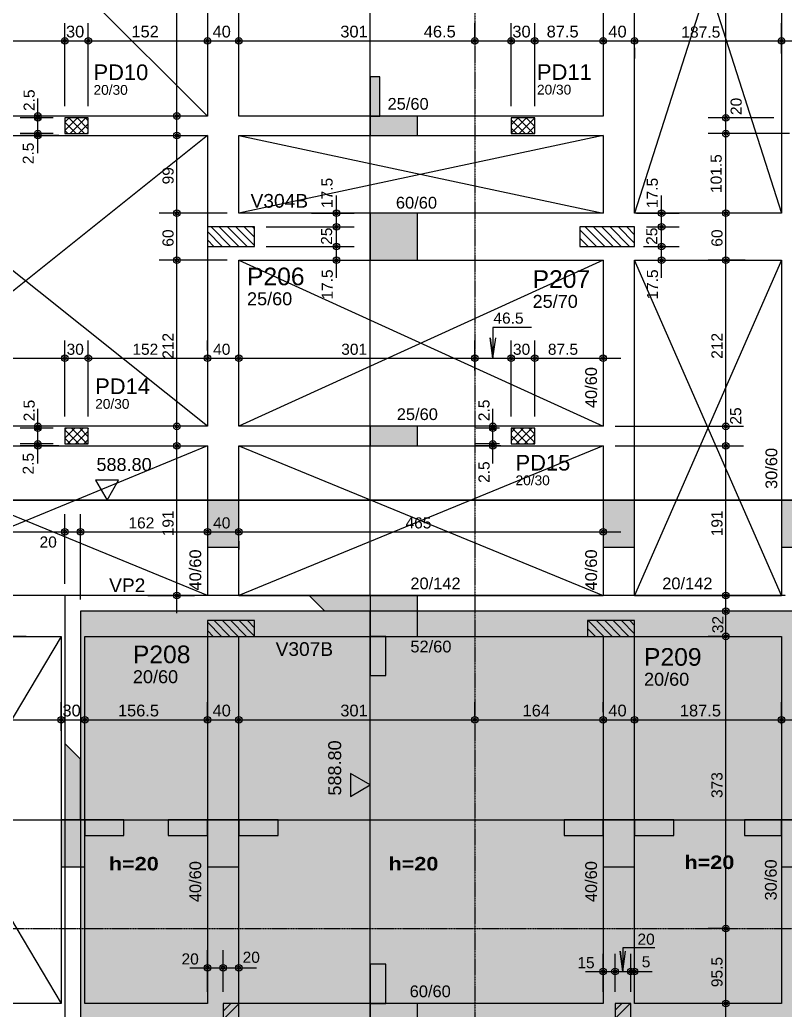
# Model space of a CAD drawing. Extents: x 0 to 13080, y 0 to 6750.
# Drawn here: x 1565 to 2542, y 4457 to 5720 of the extents above; entities that cross this region are included whole.
import ezdxf

# ---------------------------------------------------------------- set-up
doc = ezdxf.new("R2010")
doc.units = 0
doc.header["$MEASUREMENT"] = 0
for name, pattern in [('ESTILO_TQS_0002', [0.4, 0.1, -0.3]), ('ESTILO_TQS_0006', [0.3, 0.2, -0.1]), ('ESTILO_TQS_0007', [2.1, 1.5, -0.2, 0.2, -0.2])]:
    doc.linetypes.add(name, pattern=pattern)
for name, color, linetype in [('MTH-202', 1, 'CONTINUOUS'), ('MTH-224', 4, 'CONTINUOUS'), ('MTH-230', 1, 'CONTINUOUS'), ('MTH-COTAS7', 31, 'CONTINUOUS'), ('MTH-DIM-PILAR', 3, 'CONTINUOUS'), ('MTH-DIM-VIGA', 3, 'CONTINUOUS'), ('MTH-EIXO-214', 4, 'CONTINUOUS'), ('MTH-FACE-VIGA', 7, 'CONTINUOUS'), ('MTH-HACHURA-PILAR', 1, 'CONTINUOUS'), ('MTH-LINHA-SEÇÃO', 16, 'CONTINUOUS'), ('MTH-PILAR-MORRE', 5, 'CONTINUOUS'), ('MTH-PILAR-NASCE', 5, 'CONTINUOUS'), ('MTH-SIMB_COTA', 3, 'CONTINUOUS'), ('MTH-SOMB118', 163, 'CONTINUOUS'), ('MTH-SOMBRA21', 150, 'CONTINUOUS'), ('MTH-TIT1-VIGA', 5, 'CONTINUOUS'), ('MTH-TIT2-PILAR', 5, 'CONTINUOUS'), ('MTH-TXT', 4, 'CONTINUOUS'), ('MTH-TXT-NEGRITO', 5, 'CONTINUOUS'), ('MTH-VIGA-INVERTIDA', 7, 'ESTILO_TQS_0002')]:
    doc.layers.add(name, color=color, linetype=linetype)
doc.styles.add('TQS_ARIAL', font='arial.ttf')
doc.styles.add('TQS_ARIAL_BLACK', font='ariblk.ttf')

msp = doc.modelspace()

# ---------------------------------------------------------------- linework, layer by layer
at = {"layer": 'MTH-224', "linetype": 'Continuous'}
for points in [[(1661.972968, 5133.029914), (1676.695471, 5107.529914), (1691.417883, 5133.029914), (1661.972968, 5133.029914)], [(1987.05811, 4729.324801), (2012.55811, 4744.047305), (1987.05811, 4758.769717), (1987.05811, 4729.324801)]]:
    msp.add_lwpolyline(points, dxfattribs=at)
at = {"layer": 'MTH-230', "linetype": 'Continuous'}
for p, q in [((1804.777913, 5597.714724), (1340.755972, 6060.892452)), ((2537.277913, 6060.892452), (2349.778343, 5473.714724)), ((2349.778343, 6060.892452), (2537.277913, 5473.714724)), ((1804.777913, 5572.714724), (1340.755972, 5201.714724)), ((1804.777913, 5201.714724), (1340.755972, 5572.714724)), ((2309.778343, 5572.714724), (1844.777913, 5473.714724)), ((1844.777913, 5572.714724), (2309.778343, 5473.714724)), ((2309.778343, 5413.714724), (1844.777913, 5201.714724)), ((1844.777913, 5413.714724), (2309.778343, 5201.714724)), ((2537.277913, 5413.714724), (2349.778343, 4985.714724)), ((2537.277913, 4985.714724), (2349.778343, 5413.714724)), ((1804.777913, 5176.714724), (1340.755972, 4985.714724)), ((1804.777913, 4985.714724), (1340.755972, 5176.714724)), ((2309.778343, 5176.714724), (1844.777913, 4985.714724)), ((1844.777913, 5176.714724), (2309.778343, 4985.714724)), ((1618.278369, 4933.714724), (1338.777747, 4465.214724)), ((1338.777747, 4931.11929), (1618.278369, 4465.214724))]:
    msp.add_line(p, q, dxfattribs=at)
at = {"layer": 'MTH-COTAS7', "linetype": 'Continuous'}
for p, q in [((1765.785715, 5575.214724), (1765.785715, 6083.392452)), ((2466.151548, 5572.714724), (2466.151548, 6083.392452)), ((1622.777112, 5610.214724), (1622.777112, 5715.977135)), ((1622.777112, 5610.214724), (1622.777112, 5715.977135)), ((1652.777112, 5610.214724), (1652.777112, 5715.977135)), ((1652.777112, 5610.214724), (1652.777112, 5715.977135)), ((1844.777913, 5692.791292), (1844.777913, 5715.977135)), ((1844.777913, 5692.791292), (1844.777913, 5715.977135)), ((2145.777243, 5697.913531), (2145.777243, 5715.977135)), ((2145.777243, 5697.913531), (2145.777243, 5715.977135)), ((2192.277112, 5610.214724), (2192.277112, 5715.977135)), ((2192.277112, 5610.214724), (2192.277112, 5715.977135)), ((2222.277112, 5610.214724), (2222.277112, 5715.977135)), ((2222.277112, 5610.214724), (2222.277112, 5715.977135)), ((2349.778343, 5692.813979), (2349.778343, 5715.977135)), ((2537.277913, 5677.443267), (2537.277913, 5715.977135)), ((1318.255972, 5693.477135), (1645.277112, 5693.477135)), ((1600.277112, 5693.477135), (1675.277112, 5693.477135)), ((1630.277112, 5693.477135), (1827.277913, 5693.477135)), ((1782.277913, 5693.477135), (1867.277913, 5693.477135)), ((1822.277913, 5693.477135), (2168.277243, 5693.477135)), ((2123.277243, 5693.477135), (2214.777112, 5693.477135)), ((2169.777112, 5693.477135), (2244.777112, 5693.477135)), ((2199.777112, 5693.477135), (2332.278343, 5693.477135)), ((2287.278343, 5693.477135), (2372.278343, 5693.477135)), ((2327.278343, 5693.477135), (2559.777913, 5693.477135)), ((1804.777913, 5684.967829), (1804.777913, 5670.977135)), ((1804.777913, 5684.967829), (1804.777913, 5670.977135)), ((2309.778343, 5686.06564), (2309.778343, 5670.977135)), ((2309.778343, 5686.06564), (2309.778343, 5670.977135)), ((2349.778343, 5684.650822), (2349.778343, 5670.977135)), ((1588.302256, 5572.714724), (1588.302256, 5620.214724)), ((2466.151548, 5552.714724), (2466.151548, 5617.714724)), ((1596.633764, 5597.714724), (1565.802256, 5597.714724)), ((1607.777112, 5595.214724), (1565.802256, 5595.214724)), ((1588.302256, 5550.214724), (1588.302256, 5597.714724)), ((1768.112257, 5597.714724), (1743.285715, 5597.714724)), ((1765.785715, 5451.214724), (1765.785715, 5595.214724)), ((2527.278343, 5595.214724), (2443.651548, 5595.214724)), ((2527.278343, 5595.214724), (2443.651548, 5595.214724)), ((2466.151548, 5451.214724), (2466.151548, 5597.714724)), ((1607.777112, 5575.214724), (1565.802256, 5575.214724)), ((2547.278343, 5575.214724), (2443.651548, 5575.214724)), ((2547.278343, 5575.214724), (2443.651548, 5575.214724)), ((1615.342991, 5572.714724), (1565.802256, 5572.714724)), ((1754.037415, 5572.714724), (1788.285715, 5572.714724)), ((1765.785715, 5391.214724), (1765.785715, 5496.214724)), ((1969.331385, 5433.714724), (1969.331385, 5496.214724)), ((2384.24423, 5433.714724), (2384.24423, 5496.214724)), ((2466.151548, 5391.214724), (2466.151548, 5496.214724)), ((1829.777913, 5473.714724), (1743.285715, 5473.714724)), ((1829.777913, 5473.714724), (1743.285715, 5473.714724)), ((1937.375167, 5473.714724), (1991.831385, 5473.714724)), ((1969.331385, 5408.714724), (1969.331385, 5478.714724)), ((2352.288013, 5473.714724), (2406.74423, 5473.714724)), ((2384.24423, 5408.714724), (2384.24423, 5478.714724)), ((2473.151417, 5473.714724), (2443.651548, 5473.714724)), ((2477.860586, 5473.714724), (2443.651548, 5473.714724)), ((1879.777913, 5456.214724), (1991.831385, 5456.214724)), ((1894.777913, 5456.214724), (1991.831385, 5456.214724)), ((1969.331385, 5391.214724), (1969.331385, 5453.714724)), ((2364.778343, 5456.214724), (2406.74423, 5456.214724)), ((2364.778343, 5456.214724), (2406.74423, 5456.214724)), ((2384.24423, 5391.214724), (2384.24423, 5453.714724)), ((1765.785715, 5179.214724), (1765.785715, 5436.214724)), ((2466.151548, 5179.214724), (2466.151548, 5436.214724)), ((1879.777913, 5431.214724), (1991.831385, 5431.214724)), ((1946.169343, 5431.214724), (1991.831385, 5431.214724)), ((2361.082188, 5431.214724), (2406.74423, 5431.214724)), ((2364.778343, 5431.214724), (2406.74423, 5431.214724)), ((1829.777913, 5413.714724), (1743.285715, 5413.714724)), ((1829.777913, 5413.714724), (1743.285715, 5413.714724)), ((1946.169343, 5413.714724), (1991.831385, 5413.714724)), ((2361.082188, 5413.714724), (2406.74423, 5413.714724)), ((2490.810799, 5413.714724), (2443.651548, 5413.714724)), ((2475.810799, 5413.714724), (2443.651548, 5413.714724)), ((1622.777112, 5214.214724), (1622.777112, 5311.218543)), ((1622.777112, 5214.214724), (1622.777112, 5311.218543)), ((1652.777112, 5214.214724), (1652.777112, 5311.218543)), ((1652.777112, 5214.214724), (1652.777112, 5311.218543)), ((1804.777913, 5298.628967), (1804.777913, 5311.218543)), ((1804.777913, 5298.628967), (1804.777913, 5311.218543)), ((1844.777913, 5282.511977), (1844.777913, 5311.218543)), ((1844.777913, 5282.511977), (1844.777913, 5311.218543)), ((2145.777243, 5272.76544), (2145.777243, 5311.218543)), ((2145.777243, 5272.76544), (2145.777243, 5311.218543)), ((2192.277112, 5214.214724), (2192.277112, 5311.218543)), ((2192.277112, 5214.214724), (2192.277112, 5311.218543)), ((2222.277112, 5214.214724), (2222.277112, 5311.218543)), ((2222.277112, 5214.214724), (2222.277112, 5311.218543)), ((1318.255972, 5288.718543), (1645.277112, 5288.718543)), ((1600.277112, 5288.718543), (1675.277112, 5288.718543)), ((1630.277112, 5288.718543), (1827.277913, 5288.718543)), ((1782.277913, 5288.718543), (1867.277913, 5288.718543)), ((1822.277913, 5288.718543), (2168.277243, 5288.718543)), ((2123.277243, 5288.718543), (2214.777112, 5288.718543)), ((2169.777112, 5288.718543), (2244.777112, 5288.718543)), ((2199.777112, 5288.718543), (2332.278343, 5288.718543)), ((2309.778343, 5288.608237), (2309.778343, 5266.218543)), ((1588.302256, 5176.714724), (1588.302256, 5224.214724)), ((2168.969869, 5176.714724), (2168.969869, 5224.214724)), ((2466.151548, 5154.214724), (2466.151548, 5224.214724)), ((1596.633764, 5201.714724), (1565.802256, 5201.714724)), ((1607.777112, 5199.214724), (1565.802256, 5199.214724)), ((1588.302256, 5154.214724), (1588.302256, 5201.714724)), ((1789.777913, 5201.714724), (1743.285715, 5201.714724)), ((1765.785715, 4963.214724), (1765.785715, 5199.214724)), ((2166.700697, 5201.714724), (2146.469869, 5201.714724)), ((2177.277112, 5199.214724), (2146.469869, 5199.214724)), ((2168.969869, 5154.214724), (2168.969869, 5201.714724)), ((2324.778343, 5201.714724), (2488.651548, 5201.714724)), ((2324.778343, 5201.714724), (2488.651548, 5201.714724)), ((2466.151548, 4963.214724), (2466.151548, 5199.214724)), ((1607.777112, 5179.214724), (1565.802256, 5179.214724)), ((1615.342991, 5176.714724), (1565.802256, 5176.714724)), ((1736.277513, 5176.714724), (1788.285715, 5176.714724)), ((2177.277112, 5179.214724), (2146.469869, 5179.214724)), ((2179.287094, 5176.714724), (2146.469869, 5176.714724)), ((2324.778343, 5176.714724), (2488.651548, 5176.714724)), ((2324.778343, 5176.714724), (2488.651548, 5176.714724)), ((1622.777112, 5000.714724), (1622.777112, 5089.664034)), ((1622.777112, 5000.714724), (1622.777112, 5089.664034)), ((1642.777112, 4980.714724), (1642.777112, 5089.664034)), ((1642.777112, 4980.714724), (1642.777112, 5089.664034)), ((1318.255972, 5067.164034), (1645.277112, 5067.164034)), ((1600.277112, 5067.164034), (1665.277112, 5067.164034)), ((1620.277112, 5067.164034), (1827.277913, 5067.164034)), ((1782.277913, 5067.164034), (1867.277913, 5067.164034)), ((1822.277913, 5067.164034), (2332.278343, 5067.164034)), ((1804.777913, 5055.214724), (1804.777913, 5044.664034)), ((1804.777913, 5055.214724), (1804.777913, 5044.664034)), ((1844.777913, 5055.214724), (1844.777913, 5044.664034)), ((1844.777913, 5055.214724), (1844.777913, 5044.664034)), ((2309.778343, 5055.214724), (2309.778343, 5044.664034)), ((1728.518003, 4985.714724), (1788.285715, 4985.714724)), ((2477.358641, 4985.714724), (2443.651548, 4985.714724)), ((2466.151548, 4911.214724), (2466.151548, 4988.214724)), ((2472.886216, 4965.714724), (2443.651548, 4965.714724)), ((2466.151548, 4538.23199), (2466.151548, 4956.214724)), ((1573.385189, 4933.714724), (1538.203136, 4933.714724)), ((2470.535324, 4933.714724), (2443.651548, 4933.714724)), ((1618.278369, 4866.643831), (1618.278369, 4804.544151)), ((1618.278369, 4813.261912), (1618.278369, 4849.544151)), ((1648.278369, 4831.726835), (1648.278369, 4849.544151)), ((1648.278369, 4831.726835), (1648.278369, 4849.544151)), ((1804.777913, 4829.588325), (1804.777913, 4849.544151)), ((1804.777913, 4829.588325), (1804.777913, 4849.544151)), ((1844.777913, 4833.542485), (1844.777913, 4849.544151)), ((1844.777913, 4833.542485), (1844.777913, 4849.544151)), ((2145.777243, 4832.028705), (2145.777243, 4849.544151)), ((2145.777243, 4832.028705), (2145.777243, 4849.544151)), ((2309.778343, 4836.985412), (2309.778343, 4849.544151)), ((2309.778343, 4836.985412), (2309.778343, 4849.544151)), ((2349.778343, 4822.734882), (2349.778343, 4849.544151)), ((2349.778343, 4822.734882), (2349.778343, 4849.544151)), ((2537.277913, 4821.697448), (2537.277913, 4849.544151)), ((1316.277747, 4827.044151), (1640.778369, 4827.044151)), ((1595.778369, 4827.044151), (1670.778369, 4827.044151)), ((1625.778369, 4827.044151), (1827.277913, 4827.044151)), ((1782.277913, 4827.044151), (1867.277913, 4827.044151)), ((1822.277913, 4827.044151), (2168.277243, 4827.044151)), ((2123.277243, 4827.044151), (2332.278343, 4827.044151)), ((2287.278343, 4827.044151), (2372.278343, 4827.044151)), ((2327.278343, 4827.044151), (2559.777913, 4827.044151)), ((2466.151548, 4442.714724), (2466.151548, 4583.23199)), ((2468.425252, 4560.73199), (2443.651548, 4560.73199)), ((2468.425252, 4560.73199), (2443.651548, 4560.73199)), ((1804.777913, 4480.214724), (1804.777913, 4533.202099)), ((1824.777913, 4480.214724), (1824.777913, 4533.202099)), ((1824.777913, 4480.214724), (1824.777913, 4533.202099)), ((1844.777913, 4507.944456), (1844.777913, 4533.202099)), ((2309.778343, 4480.214724), (2309.778343, 4528.415389)), ((2324.778343, 4480.214724), (2324.778343, 4528.415389)), ((2324.778343, 4480.214724), (2324.778343, 4528.415389)), ((2344.778343, 4480.214724), (2344.778343, 4528.415389)), ((2344.778343, 4480.214724), (2344.778343, 4528.415389)), ((2349.778343, 4480.214724), (2349.778343, 4528.415389)), ((1782.277913, 4510.702099), (1847.277913, 4510.702099)), ((1802.277913, 4510.702099), (1867.277913, 4510.702099)), ((2287.278343, 4505.915389), (2347.278343, 4505.915389)), ((2302.278343, 4505.915389), (2367.278343, 4505.915389)), ((2322.278343, 4505.915389), (2372.278343, 4505.915389)), ((2466.151548, 4382.714724), (2466.151548, 4487.714724)), ((1567.344588, 4465.214724), (1538.203136, 4465.214724)), ((1567.344588, 4465.214724), (1538.203136, 4465.214724)), ((2476.921366, 4465.214724), (2443.651548, 4465.214724)), ((2476.921366, 4465.214724), (2443.651548, 4465.214724))]:
    msp.add_line(p, q, dxfattribs=at)
for points in [[(2218.394444, 5327.936672), (2169.075763, 5327.936672), (2169.075763, 5288.718543), (2165.64945, 5314.743971), (2169.075763, 5288.718543), (2172.502075, 5314.743971)], [(2375.635128, 4536.013119), (2334.85453, 4536.013119), (2334.85453, 4505.915389), (2331.428217, 4531.940816), (2334.85453, 4505.915389), (2338.280842, 4531.940816)]]:
    msp.add_lwpolyline(points, dxfattribs=at)
at = {"layer": 'MTH-EIXO-214', "linetype": 'ESTILO_TQS_0007'}
for p, q in [((2145.777243, 6386.749862), (2145.777243, 488.1738)), ((718.67219, 4560.73199), (9031.331125, 4560.73199))]:
    msp.add_line(p, q, dxfattribs=at)
at = {"layer": 'MTH-FACE-VIGA', "linetype": 'Continuous'}
for p, q in [((1804.777913, 5176.714724), (1804.777913, 4985.714724)), ((1844.777913, 4985.714724), (1844.777913, 5176.714724)), ((1804.777913, 4985.714724), (1622.777112, 4985.714724)), ((1622.777112, 4985.714724), (1622.777112, 4963.714724)), ((1844.777913, 4985.714724), (2309.778343, 4985.714724)), ((2349.778343, 4985.714724), (2537.277913, 4985.714724)), ((1340.755972, 4933.714724), (1618.278369, 4933.714724)), ((1618.278369, 4933.714724), (1618.278369, 4465.214724)), ((1648.278369, 4465.214724), (1648.278369, 4933.714724)), ((1648.278369, 4933.714724), (1804.777913, 4933.714724))]:
    msp.add_line(p, q, dxfattribs=at)
for points in [[(1804.777913, 6060.892452), (1804.777913, 5597.714724)], [(1844.777913, 5597.714724), (1844.777913, 6060.892452)], [(2309.778343, 6060.892452), (2309.778343, 5597.714724)], [(2349.778343, 5585.214724), (2349.778343, 6060.892452)], [(2537.277913, 6060.892452), (2537.277913, 5473.714724)], [(1637.777112, 5597.714724), (1340.755972, 5597.714724)], [(1804.777913, 5597.714724), (1637.777112, 5597.714724)], [(2207.277112, 5597.714724), (1844.777913, 5597.714724)], [(2309.778343, 5597.714724), (2207.277112, 5597.714724)], [(2349.778343, 5473.714724), (2349.778343, 5585.214724)], [(1340.755972, 5572.714724), (1637.777112, 5572.714724)], [(1637.777112, 5572.714724), (1804.777913, 5572.714724)], [(1804.777913, 5572.714724), (1804.777913, 5456.214724)], [(1844.777913, 5473.714724), (1844.777913, 5572.714724)], [(1844.777913, 5572.714724), (2207.277112, 5572.714724)], [(2207.277112, 5572.714724), (2309.778343, 5572.714724)], [(2309.778343, 5572.714724), (2309.778343, 5473.714724)], [(2309.778343, 5473.714724), (1844.777913, 5473.714724)], [(2537.277913, 5473.714724), (2349.778343, 5473.714724)], [(1804.777913, 5431.214724), (1804.777913, 5201.714724)], [(1844.777913, 5201.714724), (1844.777913, 5413.714724)], [(1844.777913, 5413.714724), (2309.778343, 5413.714724)], [(2309.778343, 5413.714724), (2309.778343, 5201.714724)], [(2349.778343, 5189.214724), (2349.778343, 5413.714724)], [(2349.778343, 5413.714724), (2537.277913, 5413.714724)], [(2537.277913, 5413.714724), (2537.277913, 4985.714724)], [(1637.777112, 5201.714724), (1340.755972, 5201.714724)], [(1804.777913, 5201.714724), (1637.777112, 5201.714724)], [(2207.277112, 5201.714724), (1844.777913, 5201.714724)], [(2309.778343, 5201.714724), (2207.277112, 5201.714724)], [(2349.778343, 4985.714724), (2349.778343, 5189.214724)], [(1340.755972, 5176.714724), (1637.777112, 5176.714724)], [(1637.777112, 5176.714724), (1804.777913, 5176.714724)], [(1844.777913, 5176.714724), (2207.277112, 5176.714724)], [(2207.277112, 5176.714724), (2309.778343, 5176.714724)], [(2309.778343, 5176.714724), (2309.778343, 4985.714724)], [(1633.278369, 4985.714724), (1340.755972, 4985.714724)], [(1804.777913, 4933.714724), (1804.777913, 4465.214724)], [(1844.777913, 4465.214724), (1844.777913, 4933.714724)], [(1864.777913, 4933.714724), (2289.778343, 4933.714724)], [(2309.778343, 4933.714724), (2309.778343, 4465.214724)], [(2349.778343, 4465.214724), (2349.778343, 4933.714724)], [(2349.778343, 4933.714724), (2537.277913, 4933.714724)], [(2537.277913, 4933.714724), (2537.277913, 4465.214724)], [(1618.278369, 4465.214724), (1338.777747, 4465.214724)], [(1804.777913, 4465.214724), (1648.278369, 4465.214724)], [(2309.778343, 4465.214724), (1844.777913, 4465.214724)], [(2537.277913, 4465.214724), (2349.778343, 4465.214724)]]:
    msp.add_lwpolyline(points, dxfattribs=at)
at = {"layer": 'MTH-HACHURA-PILAR', "linetype": 'Continuous'}
for p, q in [((1622.777112, 5579.039552), (1638.952283, 5595.214724)), ((1622.777112, 5589.646154), (1628.345682, 5595.214724)), ((1622.777112, 5589.712056), (1637.274444, 5575.214724)), ((1627.881046, 5595.214724), (1647.881046, 5575.214724)), ((1629.558885, 5575.214724), (1649.558885, 5595.214724)), ((1638.487647, 5595.214724), (1652.777112, 5580.92526)), ((1640.165487, 5575.214724), (1652.777112, 5587.826349)), ((1649.094249, 5595.214724), (1652.777112, 5591.531862)), ((2192.277112, 5575.78306), (2211.708776, 5595.214724)), ((2192.277112, 5586.389661), (2201.102175, 5595.214724)), ((2192.277112, 5592.968549), (2210.030937, 5575.214724)), ((2200.637538, 5595.214724), (2220.637538, 5575.214724)), ((2202.315378, 5575.214724), (2222.277112, 5595.214724)), ((2211.24414, 5595.214724), (2222.277112, 5584.181753)), ((2221.850742, 5595.214724), (2222.277112, 5594.788354)), ((1622.777112, 5579.105455), (1626.667842, 5575.214724)), ((1650.772089, 5575.214724), (1652.777112, 5577.219747)), ((2192.277112, 5582.361947), (2199.424335, 5575.214724)), ((2212.92198, 5575.214724), (2222.277112, 5584.569856)), ((1804.777913, 5450.137662), (1823.700851, 5431.214724)), ((1809.307453, 5456.214724), (1834.307453, 5431.214724)), ((1819.914054, 5456.214724), (1844.914054, 5431.214724)), ((1830.520656, 5456.214724), (1855.520656, 5431.214724)), ((1841.127258, 5456.214724), (1864.777913, 5432.564068)), ((1851.733859, 5456.214724), (1864.777913, 5443.17067)), ((1862.340461, 5456.214724), (1864.777913, 5453.777272)), ((2279.778343, 5452.43431), (2300.997928, 5431.214724)), ((2286.60453, 5456.214724), (2311.60453, 5431.214724)), ((2297.211132, 5456.214724), (2322.211132, 5431.214724)), ((2307.817733, 5456.214724), (2332.817733, 5431.214724)), ((2318.424335, 5456.214724), (2343.424335, 5431.214724)), ((2329.030937, 5456.214724), (2349.778343, 5435.467318)), ((2339.637538, 5456.214724), (2349.778343, 5446.07392)), ((1804.777913, 5439.53106), (1813.094249, 5431.214724)), ((2279.778343, 5441.827708), (2290.391326, 5431.214724)), ((1622.777112, 5186.595289), (1635.396547, 5199.214724)), ((1622.777112, 5197.201891), (1624.789945, 5199.214724)), ((1622.777112, 5197.267793), (1640.83018, 5179.214724)), ((1626.003149, 5179.214724), (1646.003149, 5199.214724)), ((1631.436782, 5199.214724), (1651.436782, 5179.214724)), ((1636.60975, 5179.214724), (1652.777112, 5195.382085)), ((1642.043384, 5199.214724), (1652.777112, 5188.480996)), ((1652.649986, 5199.214724), (1652.777112, 5199.087598)), ((2192.277112, 5183.338796), (2208.15304, 5199.214724)), ((2192.277112, 5193.945398), (2197.546438, 5199.214724)), ((2193.586673, 5199.214724), (2213.586673, 5179.214724)), ((2198.759641, 5179.214724), (2218.759641, 5199.214724)), ((2204.193275, 5199.214724), (2222.277112, 5181.130887)), ((2214.799877, 5199.214724), (2222.277112, 5191.737489)), ((1622.777112, 5186.661191), (1630.223579, 5179.214724)), ((1647.216352, 5179.214724), (1652.777112, 5184.775484)), ((2192.277112, 5189.917684), (2202.980071, 5179.214724)), ((2209.366243, 5179.214724), (2222.277112, 5192.125593)), ((2192.277112, 5179.311082), (2192.37347, 5179.214724)), ((2219.972845, 5179.214724), (2222.277112, 5181.518991)), ((1804.777913, 4951.627381), (1822.69057, 4933.714724)), ((1813.297172, 4953.714724), (1833.297172, 4933.714724)), ((1823.903774, 4953.714724), (1843.903774, 4933.714724)), ((1834.510375, 4953.714724), (1854.510375, 4933.714724)), ((1845.116977, 4953.714724), (1864.777913, 4934.053788)), ((1855.723579, 4953.714724), (1864.777913, 4944.660389)), ((2289.778343, 4943.924029), (2299.987647, 4933.714724)), ((2290.594249, 4953.714724), (2310.594249, 4933.714724)), ((2301.200851, 4953.714724), (2321.200851, 4933.714724)), ((2311.807453, 4953.714724), (2331.807453, 4933.714724)), ((2322.414054, 4953.714724), (2342.414054, 4933.714724)), ((2333.020656, 4953.714724), (2349.778343, 4936.957037)), ((2343.627258, 4953.714724), (2349.778343, 4947.563639)), ((1804.777913, 4941.020779), (1812.083968, 4933.714724)), ((1824.777913, 4455.215139), (1834.777498, 4465.214724)), ((1824.777913, 4444.608538), (1844.777913, 4464.608538)), ((2324.778343, 4446.098686), (2343.894381, 4465.214724)), ((2324.778343, 4456.705288), (2333.287779, 4465.214724))]:
    msp.add_line(p, q, dxfattribs=at)
at = {"layer": 'MTH-LINHA-SEÇÃO', "linetype": 'Continuous'}
for p, q in [((2012.55811, 4985.714724), (2012.55811, 6068.392418)), ((1333.755967, 5107.529914), (3445.73822, 5107.529914)), ((3695.777097, 5107.529914), (1348.755967, 5107.529914)), ((2012.55811, 4066.714724), (2012.55811, 4965.714724)), ((921.17219, 4699.464724), (3695.777097, 4699.464724))]:
    msp.add_line(p, q, dxfattribs=at)
for points in [[(2024.55811, 5647.714724), (2012.55811, 5647.714724), (2012.55811, 5597.714724), (2024.55811, 5597.714724), (2024.55811, 5647.714724)], [(2012.55811, 5597.714724), (2012.55811, 5572.714724), (2072.55811, 5572.714724), (2072.55811, 5597.714724), (2012.55811, 5597.714724)], [(2012.55811, 5473.714724), (2012.55811, 5413.714724), (2072.55811, 5413.714724), (2072.55811, 5473.714724), (2012.55811, 5473.714724)], [(2012.55811, 5201.714724), (2012.55811, 5176.714724), (2072.55811, 5176.714724), (2072.55811, 5201.714724), (2012.55811, 5201.714724)], [(1844.777913, 5107.529914), (1804.777913, 5107.529914), (1804.777913, 5047.529914), (1844.777913, 5047.529914), (1844.777913, 5107.529914)], [(2349.778343, 5107.529914), (2309.778343, 5107.529914), (2309.778343, 5047.529914), (2349.778343, 5047.529914), (2349.778343, 5107.529914)], [(2567.277913, 5107.529914), (2537.277913, 5107.529914), (2537.277913, 5047.529914), (2567.277913, 5047.529914), (2567.277913, 5107.529914)], [(2012.55811, 4965.714724), (1954.709208, 4965.714724), (1934.709208, 4985.714724), (2012.55811, 4985.714724), (2012.55811, 4965.714724)], [(2012.55811, 4985.714724), (2012.55811, 4933.714724), (2072.55811, 4933.714724), (2072.55811, 4985.714724), (2012.55811, 4985.714724)], [(2032.55811, 4933.714724), (2012.55811, 4933.714724), (2012.55811, 4883.714724), (2032.55811, 4883.714724), (2032.55811, 4933.714724)], [(1642.777112, 4777.173395), (1622.777112, 4797.173395), (1622.777112, 4699.464724), (1642.777112, 4699.464724), (1642.777112, 4777.173395)], [(1648.278369, 4699.464724), (1618.278369, 4699.464724), (1618.278369, 4639.464724), (1648.278369, 4639.464724), (1648.278369, 4699.464724)], [(1698.278369, 4679.464724), (1698.278369, 4699.464724), (1648.278369, 4699.464724), (1648.278369, 4679.464724), (1698.278369, 4679.464724)], [(1804.777913, 4679.464724), (1804.777913, 4699.464724), (1754.777913, 4699.464724), (1754.777913, 4679.464724), (1804.777913, 4679.464724)], [(1844.777913, 4699.464724), (1804.777913, 4699.464724), (1804.777913, 4639.464724), (1844.777913, 4639.464724), (1844.777913, 4699.464724)], [(1894.777913, 4679.464724), (1894.777913, 4699.464724), (1844.777913, 4699.464724), (1844.777913, 4679.464724), (1894.777913, 4679.464724)], [(2309.778343, 4679.464724), (2309.778343, 4699.464724), (2259.778343, 4699.464724), (2259.778343, 4679.464724), (2309.778343, 4679.464724)], [(2349.778343, 4699.464724), (2309.778343, 4699.464724), (2309.778343, 4639.464724), (2349.778343, 4639.464724), (2349.778343, 4699.464724)], [(2399.778343, 4679.464724), (2399.778343, 4699.464724), (2349.778343, 4699.464724), (2349.778343, 4679.464724), (2399.778343, 4679.464724)], [(2537.277913, 4679.464724), (2537.277913, 4699.464724), (2489.777913, 4699.464724), (2489.777913, 4679.464724), (2537.277913, 4679.464724)], [(2567.277913, 4699.464724), (2537.277913, 4699.464724), (2537.277913, 4639.464724), (2567.277913, 4639.464724), (2567.277913, 4699.464724)], [(2032.55811, 4515.214724), (2012.55811, 4515.214724), (2012.55811, 4465.214724), (2032.55811, 4465.214724), (2032.55811, 4515.214724)], [(2012.55811, 4465.214724), (2012.55811, 4405.214762), (2072.55811, 4405.214762), (2072.55811, 4465.214724), (2012.55811, 4465.214724)]]:
    msp.add_lwpolyline(points, dxfattribs=at)
at = {"layer": 'MTH-PILAR-MORRE', "linetype": 'Continuous'}
for points in [[(1864.777913, 5431.214724), (1864.777913, 5456.214724), (1804.777913, 5456.214724), (1804.777913, 5431.214724), (1864.777913, 5431.214724)], [(2349.778343, 5431.214724), (2349.778343, 5456.214724), (2279.778343, 5456.214724), (2279.778343, 5431.214724), (2349.778343, 5431.214724)], [(1804.777913, 4953.714724), (1804.777913, 4933.714724), (1864.777913, 4933.714724), (1864.777913, 4953.714724), (1804.777913, 4953.714724)], [(2289.778343, 4953.714724), (2289.778343, 4933.714724), (2349.778343, 4933.714724), (2349.778343, 4953.714724), (2289.778343, 4953.714724)], [(1824.777913, 4405.214724), (1844.777913, 4405.214724), (1844.777913, 4465.214724), (1824.777913, 4465.214724), (1824.777913, 4405.214724)], [(2324.778343, 4405.214724), (2344.778343, 4405.214724), (2344.778343, 4465.214724), (2324.778343, 4465.214724), (2324.778343, 4405.214724)]]:
    msp.add_lwpolyline(points, dxfattribs=at)
at = {"layer": 'MTH-PILAR-NASCE', "linetype": 'Continuous'}
for points in [[(1622.777112, 5595.214724), (1622.777112, 5575.214724), (1652.777112, 5575.214724), (1652.777112, 5595.214724), (1622.777112, 5595.214724)], [(2192.277112, 5595.214724), (2192.277112, 5575.214724), (2222.277112, 5575.214724), (2222.277112, 5595.214724), (2192.277112, 5595.214724)], [(1622.777112, 5199.214724), (1622.777112, 5179.214724), (1652.777112, 5179.214724), (1652.777112, 5199.214724), (1622.777112, 5199.214724)], [(2192.277112, 5199.214724), (2192.277112, 5179.214724), (2222.277112, 5179.214724), (2222.277112, 5199.214724), (2192.277112, 5199.214724)]]:
    msp.add_lwpolyline(points, dxfattribs=at)
at = {"layer": 'MTH-SIMB_COTA', "linetype": 'Continuous'}
for centre, radius in [((1622.777112, 5693.477135), 4.200001), ((1622.777112, 5693.477135), 4.200001), ((1622.777112, 5693.477135), 2.1), ((1622.777112, 5693.477135), 2.1), ((1652.777112, 5693.477135), 4.200001), ((1652.777112, 5693.477135), 4.200001), ((1652.777112, 5693.477135), 2.1), ((1652.777112, 5693.477135), 2.1), ((1804.777913, 5693.477135), 4.200001), ((1804.777913, 5693.477135), 4.200001), ((1804.777913, 5693.477135), 2.1), ((1804.777913, 5693.477135), 2.1), ((1844.777913, 5693.477135), 4.200001), ((1844.777913, 5693.477135), 4.200001), ((1844.777913, 5693.477135), 2.1), ((1844.777913, 5693.477135), 2.1), ((2145.777243, 5693.477135), 4.200001), ((2145.777243, 5693.477135), 4.200001), ((2145.777243, 5693.477135), 2.1), ((2145.777243, 5693.477135), 2.1), ((2192.277112, 5693.477135), 4.200001), ((2192.277112, 5693.477135), 4.200001), ((2192.277112, 5693.477135), 2.1), ((2192.277112, 5693.477135), 2.1), ((2222.277112, 5693.477135), 4.200001), ((2222.277112, 5693.477135), 4.200001), ((2222.277112, 5693.477135), 2.1), ((2222.277112, 5693.477135), 2.1), ((2309.778343, 5693.477135), 4.200001), ((2309.778343, 5693.477135), 4.200001), ((2309.778343, 5693.477135), 2.1), ((2309.778343, 5693.477135), 2.1), ((2349.778343, 5693.477135), 4.200001), ((2349.778343, 5693.477135), 4.200001), ((2349.778343, 5693.477135), 2.1), ((2349.778343, 5693.477135), 2.1), ((2537.277913, 5693.477135), 4.200001), ((2537.277913, 5693.477135), 2.1), ((1588.302256, 5597.714724), 4.200001), ((1588.302256, 5595.214724), 4.200001), ((1588.302256, 5597.714724), 2.1), ((1765.785715, 5597.714724), 4.200001), ((1765.785715, 5597.714724), 2.1), ((2466.151548, 5595.214724), 4.200001), ((2466.151548, 5595.214724), 4.200001), ((1588.302256, 5595.214724), 2.1), ((2466.151548, 5595.214724), 2.1), ((2466.151548, 5595.214724), 2.1), ((1588.302256, 5575.214724), 4.200001), ((1588.302256, 5572.714724), 4.200001), ((1588.302256, 5575.214724), 2.1), ((1588.302256, 5572.714724), 2.1), ((1765.785715, 5572.714724), 4.200001), ((1765.785715, 5572.714724), 2.1), ((2466.151548, 5575.214724), 4.200001), ((2466.151548, 5575.214724), 4.200001), ((2466.151548, 5575.214724), 2.1), ((2466.151548, 5575.214724), 2.1), ((1765.785715, 5473.714724), 4.200001), ((1765.785715, 5473.714724), 4.200001), ((1765.785715, 5473.714724), 2.1), ((1765.785715, 5473.714724), 2.1), ((1969.331385, 5473.714724), 4.200001), ((1969.331385, 5473.714724), 2.1), ((2384.24423, 5473.714724), 4.200001), ((2384.24423, 5473.714724), 2.1), ((2466.151548, 5473.714724), 4.200001), ((2466.151548, 5473.714724), 4.200001), ((2466.151548, 5473.714724), 2.1), ((2466.151548, 5473.714724), 2.1), ((1969.331385, 5456.214724), 4.200001), ((1969.331385, 5456.214724), 4.200001), ((2384.24423, 5456.214724), 4.200001), ((2384.24423, 5456.214724), 4.200001), ((1969.331385, 5456.214724), 2.1), ((1969.331385, 5456.214724), 2.1), ((2384.24423, 5456.214724), 2.1), ((2384.24423, 5456.214724), 2.1), ((1969.331385, 5431.214724), 4.200001), ((1969.331385, 5431.214724), 4.200001), ((2384.24423, 5431.214724), 4.200001), ((2384.24423, 5431.214724), 4.200001), ((1969.331385, 5431.214724), 2.1), ((1969.331385, 5431.214724), 2.1), ((2384.24423, 5431.214724), 2.1), ((2384.24423, 5431.214724), 2.1), ((1765.785715, 5413.714724), 4.200001), ((1765.785715, 5413.714724), 4.200001), ((1765.785715, 5413.714724), 2.1), ((1765.785715, 5413.714724), 2.1), ((1969.331385, 5413.714724), 4.200001), ((1969.331385, 5413.714724), 2.1), ((2384.24423, 5413.714724), 4.200001), ((2384.24423, 5413.714724), 2.1), ((2466.151548, 5413.714724), 4.200001), ((2466.151548, 5413.714724), 4.200001), ((2466.151548, 5413.714724), 2.1), ((2466.151548, 5413.714724), 2.1), ((1622.777112, 5288.718543), 4.200001), ((1622.777112, 5288.718543), 4.200001), ((1622.777112, 5288.718543), 2.1), ((1622.777112, 5288.718543), 2.1), ((1652.777112, 5288.718543), 4.200001), ((1652.777112, 5288.718543), 4.200001), ((1652.777112, 5288.718543), 2.1), ((1652.777112, 5288.718543), 2.1), ((1804.777913, 5288.718543), 4.200001), ((1804.777913, 5288.718543), 4.200001), ((1804.777913, 5288.718543), 2.1), ((1804.777913, 5288.718543), 2.1), ((1844.777913, 5288.718543), 4.200001), ((1844.777913, 5288.718543), 4.200001), ((1844.777913, 5288.718543), 2.1), ((1844.777913, 5288.718543), 2.1), ((2145.777243, 5288.718543), 4.200001), ((2145.777243, 5288.718543), 4.200001), ((2145.777243, 5288.718543), 2.1), ((2145.777243, 5288.718543), 2.1), ((2192.277112, 5288.718543), 4.200001), ((2192.277112, 5288.718543), 4.200001), ((2192.277112, 5288.718543), 2.1), ((2192.277112, 5288.718543), 2.1), ((2222.277112, 5288.718543), 4.200001), ((2222.277112, 5288.718543), 4.200001), ((2222.277112, 5288.718543), 2.1), ((2222.277112, 5288.718543), 2.1), ((2309.778343, 5288.718543), 4.200001), ((2309.778343, 5288.718543), 2.1), ((1588.302256, 5201.714724), 4.200001), ((1588.302256, 5199.214724), 4.200001), ((1588.302256, 5201.714724), 2.1), ((1588.302256, 5199.214724), 2.1), ((1765.785715, 5201.714724), 4.200001), ((1765.785715, 5201.714724), 2.1), ((2168.969869, 5201.714724), 4.200001), ((2168.969869, 5199.214724), 4.200001), ((2168.969869, 5201.714724), 2.1), ((2168.969869, 5199.214724), 2.1), ((2466.151548, 5201.714724), 4.200001), ((2466.151548, 5201.714724), 4.200001), ((2466.151548, 5201.714724), 2.1), ((2466.151548, 5201.714724), 2.1), ((1588.302256, 5179.214724), 4.200001), ((2168.969869, 5179.214724), 4.200001), ((1588.302256, 5176.714724), 4.200001), ((1588.302256, 5179.214724), 2.1), ((1588.302256, 5176.714724), 2.1), ((1765.785715, 5176.714724), 4.200001), ((1765.785715, 5176.714724), 2.1), ((2168.969869, 5176.714724), 4.200001), ((2168.969869, 5179.214724), 2.1), ((2168.969869, 5176.714724), 2.1), ((2466.151548, 5176.714724), 4.200001), ((2466.151548, 5176.714724), 4.200001), ((2466.151548, 5176.714724), 2.1), ((2466.151548, 5176.714724), 2.1), ((1622.777112, 5067.164034), 4.200001), ((1622.777112, 5067.164034), 4.200001), ((1622.777112, 5067.164034), 2.1), ((1622.777112, 5067.164034), 2.1), ((1642.777112, 5067.164034), 4.200001), ((1642.777112, 5067.164034), 4.200001), ((1642.777112, 5067.164034), 2.1), ((1642.777112, 5067.164034), 2.1), ((1804.777913, 5067.164034), 4.200001), ((1804.777913, 5067.164034), 4.200001), ((1804.777913, 5067.164034), 2.1), ((1804.777913, 5067.164034), 2.1), ((1844.777913, 5067.164034), 4.200001), ((1844.777913, 5067.164034), 4.200001), ((1844.777913, 5067.164034), 2.1), ((1844.777913, 5067.164034), 2.1), ((2309.778343, 5067.164034), 4.200001), ((2309.778343, 5067.164034), 2.1), ((1765.785715, 4985.714724), 4.200001), ((1765.785715, 4985.714724), 2.1), ((2466.151548, 4985.714724), 4.200001), ((2466.151548, 4985.714724), 2.1), ((2466.151548, 4965.714724), 4.200001), ((2466.151548, 4965.714724), 2.1), ((2466.151548, 4933.714724), 4.200001), ((2466.151548, 4933.714724), 4.200001), ((2466.151548, 4933.714724), 2.1), ((2466.151548, 4933.714724), 2.1), ((1618.278369, 4827.044151), 4.200001), ((1618.278369, 4827.044151), 4.200001), ((1618.278369, 4827.044151), 2.1), ((1618.278369, 4827.044151), 2.1), ((1648.278369, 4827.044151), 4.200001), ((1648.278369, 4827.044151), 4.200001), ((1648.278369, 4827.044151), 2.1), ((1648.278369, 4827.044151), 2.1), ((1804.777913, 4827.044151), 4.200001), ((1804.777913, 4827.044151), 4.200001), ((1804.777913, 4827.044151), 2.1), ((1804.777913, 4827.044151), 2.1), ((1844.777913, 4827.044151), 4.200001), ((1844.777913, 4827.044151), 4.200001), ((1844.777913, 4827.044151), 2.1), ((1844.777913, 4827.044151), 2.1), ((2145.777243, 4827.044151), 4.200001), ((2145.777243, 4827.044151), 4.200001), ((2145.777243, 4827.044151), 2.1), ((2145.777243, 4827.044151), 2.1), ((2309.778343, 4827.044151), 4.200001), ((2309.778343, 4827.044151), 4.200001), ((2309.778343, 4827.044151), 2.1), ((2309.778343, 4827.044151), 2.1), ((2349.778343, 4827.044151), 4.200001), ((2349.778343, 4827.044151), 4.200001), ((2349.778343, 4827.044151), 2.1), ((2349.778343, 4827.044151), 2.1), ((2537.277913, 4827.044151), 4.200001), ((2537.277913, 4827.044151), 2.1), ((2466.151548, 4560.73199), 4.200001), ((2466.151548, 4560.73199), 4.200001), ((2466.151548, 4560.73199), 2.1), ((2466.151548, 4560.73199), 2.1), ((1804.777913, 4510.702099), 4.200001), ((1804.777913, 4510.702099), 2.1), ((1824.777913, 4510.702099), 4.200001), ((1824.777913, 4510.702099), 4.200001), ((1824.777913, 4510.702099), 2.1), ((1824.777913, 4510.702099), 2.1), ((1844.777913, 4510.702099), 4.200001), ((1844.777913, 4510.702099), 2.1), ((2309.778343, 4505.915389), 4.200001), ((2309.778343, 4505.915389), 2.1), ((2324.778343, 4505.915389), 4.200001), ((2324.778343, 4505.915389), 4.200001), ((2324.778343, 4505.915389), 2.1), ((2324.778343, 4505.915389), 2.1), ((2344.778343, 4505.915389), 4.200001), ((2344.778343, 4505.915389), 4.200001), ((2344.778343, 4505.915389), 2.1), ((2344.778343, 4505.915389), 2.1), ((2349.778343, 4505.915389), 4.200001), ((2349.778343, 4505.915389), 2.1), ((2466.151548, 4465.214724), 4.200001), ((2466.151548, 4465.214724), 4.200001), ((2466.151548, 4465.214724), 2.1), ((2466.151548, 4465.214724), 2.1)]:
    msp.add_circle(centre, radius, dxfattribs=at)
at = {"layer": 'MTH-SOMB118', "linetype": 'Continuous'}
msp.add_lwpolyline([(2562.278343, 5575.214724), (2562.278343, 4965.714724), (1642.777112, 4965.714724), (1642.777112, 4066.714724), (3695.777097, 4066.714724), (3695.777097, 5575.214724), (2562.278343, 5575.214724)], dxfattribs=at)
for points in [[(3695.777097, 4066.714724), (2562.278343, 4965.714724), (1642.777112, 4965.714724)], [(3695.777097, 4066.714724), (1642.777112, 4965.714724), (1642.777112, 4066.714724)]]:
    msp.add_solid(points, dxfattribs=at)
at = {"layer": 'MTH-SOMBRA21', "linetype": 'Continuous'}
for points in [[(2024.55811, 5647.714724), (2012.55811, 5647.714724), (2012.55811, 5597.714724)], [(2024.55811, 5647.714724), (2012.55811, 5597.714724), (2024.55811, 5597.714724)], [(2024.55811, 5647.714724), (2024.55811, 5597.714724), (2024.55811, 5647.714724)], [(2012.55811, 5597.714724), (2012.55811, 5572.714724), (2072.55811, 5572.714724)], [(2012.55811, 5597.714724), (2072.55811, 5572.714724), (2072.55811, 5597.714724)], [(2012.55811, 5597.714724), (2072.55811, 5597.714724), (2012.55811, 5597.714724)], [(2012.55811, 5473.714724), (2012.55811, 5413.714724), (2072.55811, 5413.714724)], [(2012.55811, 5473.714724), (2072.55811, 5413.714724), (2072.55811, 5473.714724)], [(2012.55811, 5473.714724), (2072.55811, 5473.714724), (2012.55811, 5473.714724)], [(2012.55811, 5201.714724), (2012.55811, 5176.714724), (2072.55811, 5176.714724)], [(2012.55811, 5201.714724), (2072.55811, 5176.714724), (2072.55811, 5201.714724)], [(2012.55811, 5201.714724), (2072.55811, 5201.714724), (2012.55811, 5201.714724)], [(1844.777913, 5107.529914), (1804.777913, 5107.529914), (1804.777913, 5047.529914)], [(1844.777913, 5107.529914), (1804.777913, 5047.529914), (1844.777913, 5047.529914)], [(1844.777913, 5107.529914), (1844.777913, 5047.529914), (1844.777913, 5107.529914)], [(2349.778343, 5107.529914), (2309.778343, 5107.529914), (2309.778343, 5047.529914)], [(2349.778343, 5107.529914), (2309.778343, 5047.529914), (2349.778343, 5047.529914)], [(2349.778343, 5107.529914), (2349.778343, 5047.529914), (2349.778343, 5107.529914)], [(2567.277913, 5107.529914), (2537.277913, 5107.529914), (2537.277913, 5047.529914)], [(2567.277913, 5107.529914), (2537.277913, 5047.529914), (2567.277913, 5047.529914)], [(2012.55811, 4965.714724), (1954.709208, 4965.714724), (1934.709208, 4985.714724)], [(2012.55811, 4965.714724), (1934.709208, 4985.714724), (2012.55811, 4985.714724)], [(2012.55811, 4985.714724), (2012.55811, 4933.714724), (2072.55811, 4933.714724)], [(2012.55811, 4985.714724), (2072.55811, 4933.714724), (2072.55811, 4985.714724)], [(2012.55811, 4985.714724), (2072.55811, 4985.714724), (2012.55811, 4985.714724)], [(2012.55811, 4965.714724), (2012.55811, 4985.714724), (2012.55811, 4965.714724)], [(2032.55811, 4933.714724), (2012.55811, 4933.714724), (2012.55811, 4883.714724)], [(2032.55811, 4933.714724), (2012.55811, 4883.714724), (2032.55811, 4883.714724)], [(2032.55811, 4933.714724), (2032.55811, 4883.714724), (2032.55811, 4933.714724)], [(1642.777112, 4777.173395), (1622.777112, 4797.173395), (1622.777112, 4699.464724)], [(1642.777112, 4777.173395), (1622.777112, 4699.464724), (1642.777112, 4699.464724)], [(1642.777112, 4777.173395), (1642.777112, 4699.464724), (1642.777112, 4777.173395)], [(1648.278369, 4699.464724), (1618.278369, 4699.464724), (1618.278369, 4639.464724)], [(1648.278369, 4699.464724), (1618.278369, 4639.464724), (1648.278369, 4639.464724)], [(1698.278369, 4679.464724), (1698.278369, 4699.464724), (1648.278369, 4699.464724)], [(1698.278369, 4679.464724), (1648.278369, 4699.464724), (1648.278369, 4679.464724)], [(1648.278369, 4699.464724), (1648.278369, 4639.464724), (1648.278369, 4699.464724)], [(1804.777913, 4679.464724), (1804.777913, 4699.464724), (1754.777913, 4699.464724)], [(1804.777913, 4679.464724), (1754.777913, 4699.464724), (1754.777913, 4679.464724)], [(1844.777913, 4699.464724), (1804.777913, 4699.464724), (1804.777913, 4639.464724)], [(1844.777913, 4699.464724), (1804.777913, 4639.464724), (1844.777913, 4639.464724)], [(1894.777913, 4679.464724), (1894.777913, 4699.464724), (1844.777913, 4699.464724)], [(1894.777913, 4679.464724), (1844.777913, 4699.464724), (1844.777913, 4679.464724)], [(1844.777913, 4699.464724), (1844.777913, 4639.464724), (1844.777913, 4699.464724)], [(2309.778343, 4679.464724), (2309.778343, 4699.464724), (2259.778343, 4699.464724)], [(2309.778343, 4679.464724), (2259.778343, 4699.464724), (2259.778343, 4679.464724)], [(2349.778343, 4699.464724), (2309.778343, 4699.464724), (2309.778343, 4639.464724)], [(2349.778343, 4699.464724), (2309.778343, 4639.464724), (2349.778343, 4639.464724)], [(2399.778343, 4679.464724), (2399.778343, 4699.464724), (2349.778343, 4699.464724)], [(2399.778343, 4679.464724), (2349.778343, 4699.464724), (2349.778343, 4679.464724)], [(2349.778343, 4699.464724), (2349.778343, 4639.464724), (2349.778343, 4699.464724)], [(2537.277913, 4679.464724), (2537.277913, 4699.464724), (2489.777913, 4699.464724)], [(2537.277913, 4679.464724), (2489.777913, 4699.464724), (2489.777913, 4679.464724)], [(2567.277913, 4699.464724), (2537.277913, 4699.464724), (2537.277913, 4639.464724)], [(2567.277913, 4699.464724), (2537.277913, 4639.464724), (2567.277913, 4639.464724)], [(1698.278369, 4679.464724), (1648.278369, 4679.464724), (1698.278369, 4679.464724)], [(1804.777913, 4679.464724), (1754.777913, 4679.464724), (1804.777913, 4679.464724)], [(1894.777913, 4679.464724), (1844.777913, 4679.464724), (1894.777913, 4679.464724)], [(2309.778343, 4679.464724), (2259.778343, 4679.464724), (2309.778343, 4679.464724)], [(2399.778343, 4679.464724), (2349.778343, 4679.464724), (2399.778343, 4679.464724)], [(2537.277913, 4679.464724), (2489.777913, 4679.464724), (2537.277913, 4679.464724)], [(2032.55811, 4515.214724), (2012.55811, 4515.214724), (2012.55811, 4465.214724)], [(2032.55811, 4515.214724), (2012.55811, 4465.214724), (2032.55811, 4465.214724)], [(2032.55811, 4515.214724), (2032.55811, 4465.214724), (2032.55811, 4515.214724)], [(2012.55811, 4465.214724), (2012.55811, 4405.214762), (2072.55811, 4405.214762)], [(2012.55811, 4465.214724), (2072.55811, 4405.214762), (2072.55811, 4465.214724)], [(2012.55811, 4465.214724), (2072.55811, 4465.214724), (2012.55811, 4465.214724)]]:
    msp.add_solid(points, dxfattribs=at)
at = {"layer": 'MTH-VIGA-INVERTIDA', "linetype": 'ESTILO_TQS_0006'}
for p, q in [((1622.777112, 4985.714724), (1622.777112, 4046.714724)), ((2542.278343, 4985.714724), (1622.777112, 4985.714724)), ((2562.278343, 4965.714724), (1642.777112, 4965.714724)), ((1642.777112, 4965.714724), (1642.777112, 4066.714724))]:
    msp.add_line(p, q, dxfattribs=at)

# ---------------------------------------------------------------- texts
at = {"layer": 'MTH-202', "linetype": 'Continuous', "style": 'TQS_ARIAL'}
for s, p in [('P206', (1855.247698, 5381.726601)), ('P207', (2219.622728, 5378.392268)), ('P208', (1709.664529, 4899.456009)), ('P209', (2361.78343, 4896.203848))]:
    msp.add_text(s, height=22.5, dxfattribs=at).set_placement(p)
at = {"layer": 'MTH-COTAS7', "linetype": 'Continuous', "style": 'TQS_ARIAL'}
for s, height, p in [('30', 15, (1624.277112, 5697.977135)), ('152', 15, (1707.777513, 5697.977135)), ('40', 15, (1811.277913, 5697.977135)), ('301', 15, (1974.277578, 5697.977135)), ('46.5', 15, (2080.777248, 5697.977135)), ('30', 15, (2193.777112, 5697.977135)), ('87.5', 15, (2237.527727, 5697.977135)), ('40', 15, (2316.278343, 5697.977135)), ('187.5', 14.25, (2409.328128, 5697.752135)), ('46.5', 14.175, (2169.58259, 5332.713281)), ('30', 14.175, (1625.019612, 5292.971043)), ('152', 14.175, (1708.932513, 5292.971043)), ('40', 14.175, (1812.020413, 5292.971043)), ('301', 14.175, (1975.432578, 5292.971043)), ('30', 14.175, (2194.519612, 5292.971043)), ('87.5', 14.175, (2239.095227, 5292.971043)), ('162', 14.175, (1703.932513, 5071.416534)), ('40', 14.175, (1812.020413, 5071.416534)), ('465', 14.175, (2057.433128, 5071.416534)), ('20', 14.175, (1590.548599, 5046.958808)), ('30', 15, (1619.778369, 4831.544151)), ('156.5', 15, (1690.528141, 4831.544151)), ('40', 15, (1811.277913, 4831.544151)), ('301', 15, (1974.277578, 4831.544151)), ('164', 15, (2206.777793, 4831.544151)), ('40', 15, (2316.278343, 4831.544151)), ('187.5', 15, (2407.528128, 4831.544151)), ('20', 14.175, (2353.419828, 4540.18372)), ('20', 14.175, (1771.702918, 4514.954599)), ('20', 14.175, (1849.631901, 4517.079688)), ('5', 14.175, (2358.873432, 4511.376631)), ('15', 14.175, (2276.703347, 4510.167889))]:
    msp.add_text(s, height=height, dxfattribs=at).set_placement(p)
for s, p in [('2.5', (1584.340302, 5604.06938)), ('20', (2486.397312, 5598.920069)), ('2.5', (1583.169322, 5536.250048)), ('101.5', (2460.881554, 5499.428417)), ('99', (1761.533215, 5510.457224)), ('17.5', (1964.422317, 5480.289436)), ('17.5', (2379.335163, 5480.289436)), ('60', (1761.533215, 5430.957224)), ('25', (1963.795109, 5433.318342)), ('25', (2378.707955, 5433.318342)), ('60', (2461.899048, 5430.957224)), ('17.5', (1964.67269, 5363.404387)), ('17.5', (2379.585536, 5363.404387)), ('212', (1761.533215, 5287.869724)), ('212', (2461.899048, 5287.869724)), ('2.5', (1584.340302, 5208.06938)), ('2.5', (2164.644499, 5208.316314)), ('25', (2485.759195, 5203.886599)), ('2.5', (1583.169322, 5140.250048)), ('2.5', (2164.717369, 5129.464729)), ('191', (1761.533215, 5061.369724)), ('191', (2461.899048, 5061.369724)), ('32', (2463.026911, 4937.728743)), ('373', (2461.899048, 4727.378357)), ('95.5', (2461.899048, 4486.040857))]:
    msp.add_text(s, height=14.175, rotation=90, dxfattribs=at).set_placement(p)
at = {"layer": 'MTH-DIM-PILAR', "linetype": 'Continuous', "style": 'TQS_ARIAL'}
for s, height, p in [('20/30', 12.5, (1659.393836, 5624.777821)), ('20/30', 12.5, (2225.208113, 5625.099001)), ('25/60', 16.5, (1855.247698, 5356.226601)), ('25/70', 16.5, (2219.622728, 5352.892268)), ('20/30', 12.5, (1661.510952, 5224.095902)), ('20/30', 12.5, (2197.840023, 5126.561818)), ('20/60', 16.5, (1709.664529, 4873.956009)), ('20/60', 16.5, (2361.78343, 4870.703848))]:
    msp.add_text(s, height=height, dxfattribs=at).set_placement(p)
at = {"layer": 'MTH-DIM-VIGA', "linetype": 'Continuous', "style": 'TQS_ARIAL'}
for s, rotation, p in [('25/60', 360, (2034.55811, 5605.714724)), ('60/60', 360, (2045.225507, 5479.574912)), ('40/60', 90, (2301.778343, 5224.91115)), ('25/60', 360, (2046.326178, 5209.714724)), ('30/60', 90, (2531.777913, 5121.745697)), ('40/60', 90, (1796.777913, 4992.164034)), ('40/60', 90, (2301.778343, 4992.164034)), ('40/60', 90, (1796.777913, 4594.464724)), ('40/60', 90, (2301.778343, 4594.464724)), ('30/60', 90, (2531.054022, 4596.6364))]:
    msp.add_text(s, height=15, rotation=rotation, dxfattribs=at).set_placement(p)
for s, p in [('20/142', (2063.672196, 4993.714724)), ('20/142', (2384.99734, 4993.714724)), ('52/60', (2063.672196, 4913.214724)), ('60/60', (2062.777573, 4473.214724))]:
    msp.add_text(s, height=15, dxfattribs=at).set_placement(p)
at = {"layer": 'MTH-TIT1-VIGA', "linetype": 'Continuous', "style": 'TQS_ARIAL'}
msp.add_text('V304B', height=17.5, rotation=360, dxfattribs=at).set_placement((1859.775797, 5480.697796))
for s, height, p in [('VP2', 17.5, (1679.34202, 4990.089724)), ('V307B', 17.475, (1891.744197, 4908.752019))]:
    msp.add_text(s, height=height, dxfattribs=at).set_placement(p)
at = {"layer": 'MTH-TIT2-PILAR', "linetype": 'Continuous', "style": 'TQS_ARIAL'}
for s, p in [('PD10', (1659.393836, 5643.527821)), ('PD11', (2225.208113, 5643.849001)), ('PD14', (1661.510952, 5242.845902)), ('PD15', (2197.840023, 5145.311818))]:
    msp.add_text(s, height=20, dxfattribs=at).set_placement(p)
at = {"layer": 'MTH-TXT', "linetype": 'Continuous', "style": 'TQS_ARIAL'}
msp.add_text('588.80', height=16.5, dxfattribs=at).set_placement((1663.127173, 5144.730307))
msp.add_text('588.80', height=16.5, rotation=90, dxfattribs=at).set_placement((1975.357716, 4730.479007))
at = {"layer": 'MTH-TXT-NEGRITO', "linetype": 'Continuous', "style": 'TQS_ARIAL_BLACK'}
for p in [(1678.988174, 4634.989264), (2035.75923, 4634.989264), (2413.355212, 4636.763687)]:
    msp.add_text('h=20', height=17.25, dxfattribs=at).set_placement(p)

doc.saveas('drawing.dxf')
